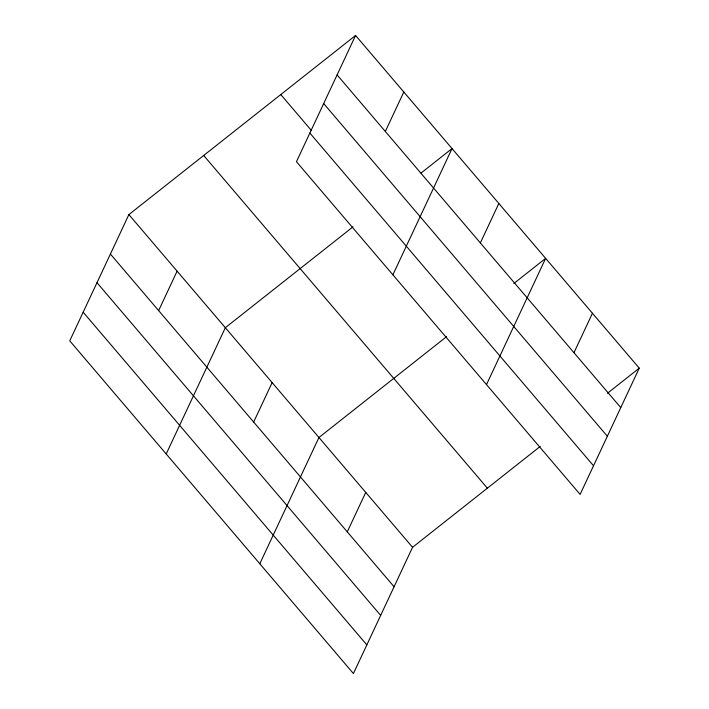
<?xml version="1.0" encoding="UTF-8"?>
<svg xmlns="http://www.w3.org/2000/svg" width="709" height="709" viewBox="0 0 709 709"><rect width="100%" height="100%" fill="white"/><g stroke="black" fill="none" stroke-linecap="round" stroke-linejoin="round"><path stroke-width="1.06" d="M355.581 35.45L296.442 161.696L580.113 494.412L639.252 368.157L355.581 35.45L128.887 214.588L69.748 340.843L353.419 673.55L412.558 547.304L540.196 446.44M158.63 310.604L177.108 271.148M166.198 453.964L225.338 327.709L352.976 226.853M385.324 131.466L403.802 92.01M253.662 422.059L272.141 382.612M392.892 274.817L452.032 148.571L421.075 173.031M259.804 563.752L318.944 437.506L446.581 336.642M480.356 242.921L498.835 203.465M347.268 531.856L365.755 492.401M486.498 384.615L545.638 258.368L513.83 283.511M573.971 352.719L592.449 313.263M607.436 393.3L639.252 368.157M337.103 74.906L620.774 407.613M323.685 103.549L607.356 436.257M280.773 94.563L311.269 130.332M309.86 133.053L593.53 465.769M203.696 155.475L487.367 488.182M128.887 214.588L412.558 547.304M110.409 254.044L394.08 586.751M96.991 282.687L380.662 615.394M83.166 312.199L366.837 644.906"/></g></svg>
